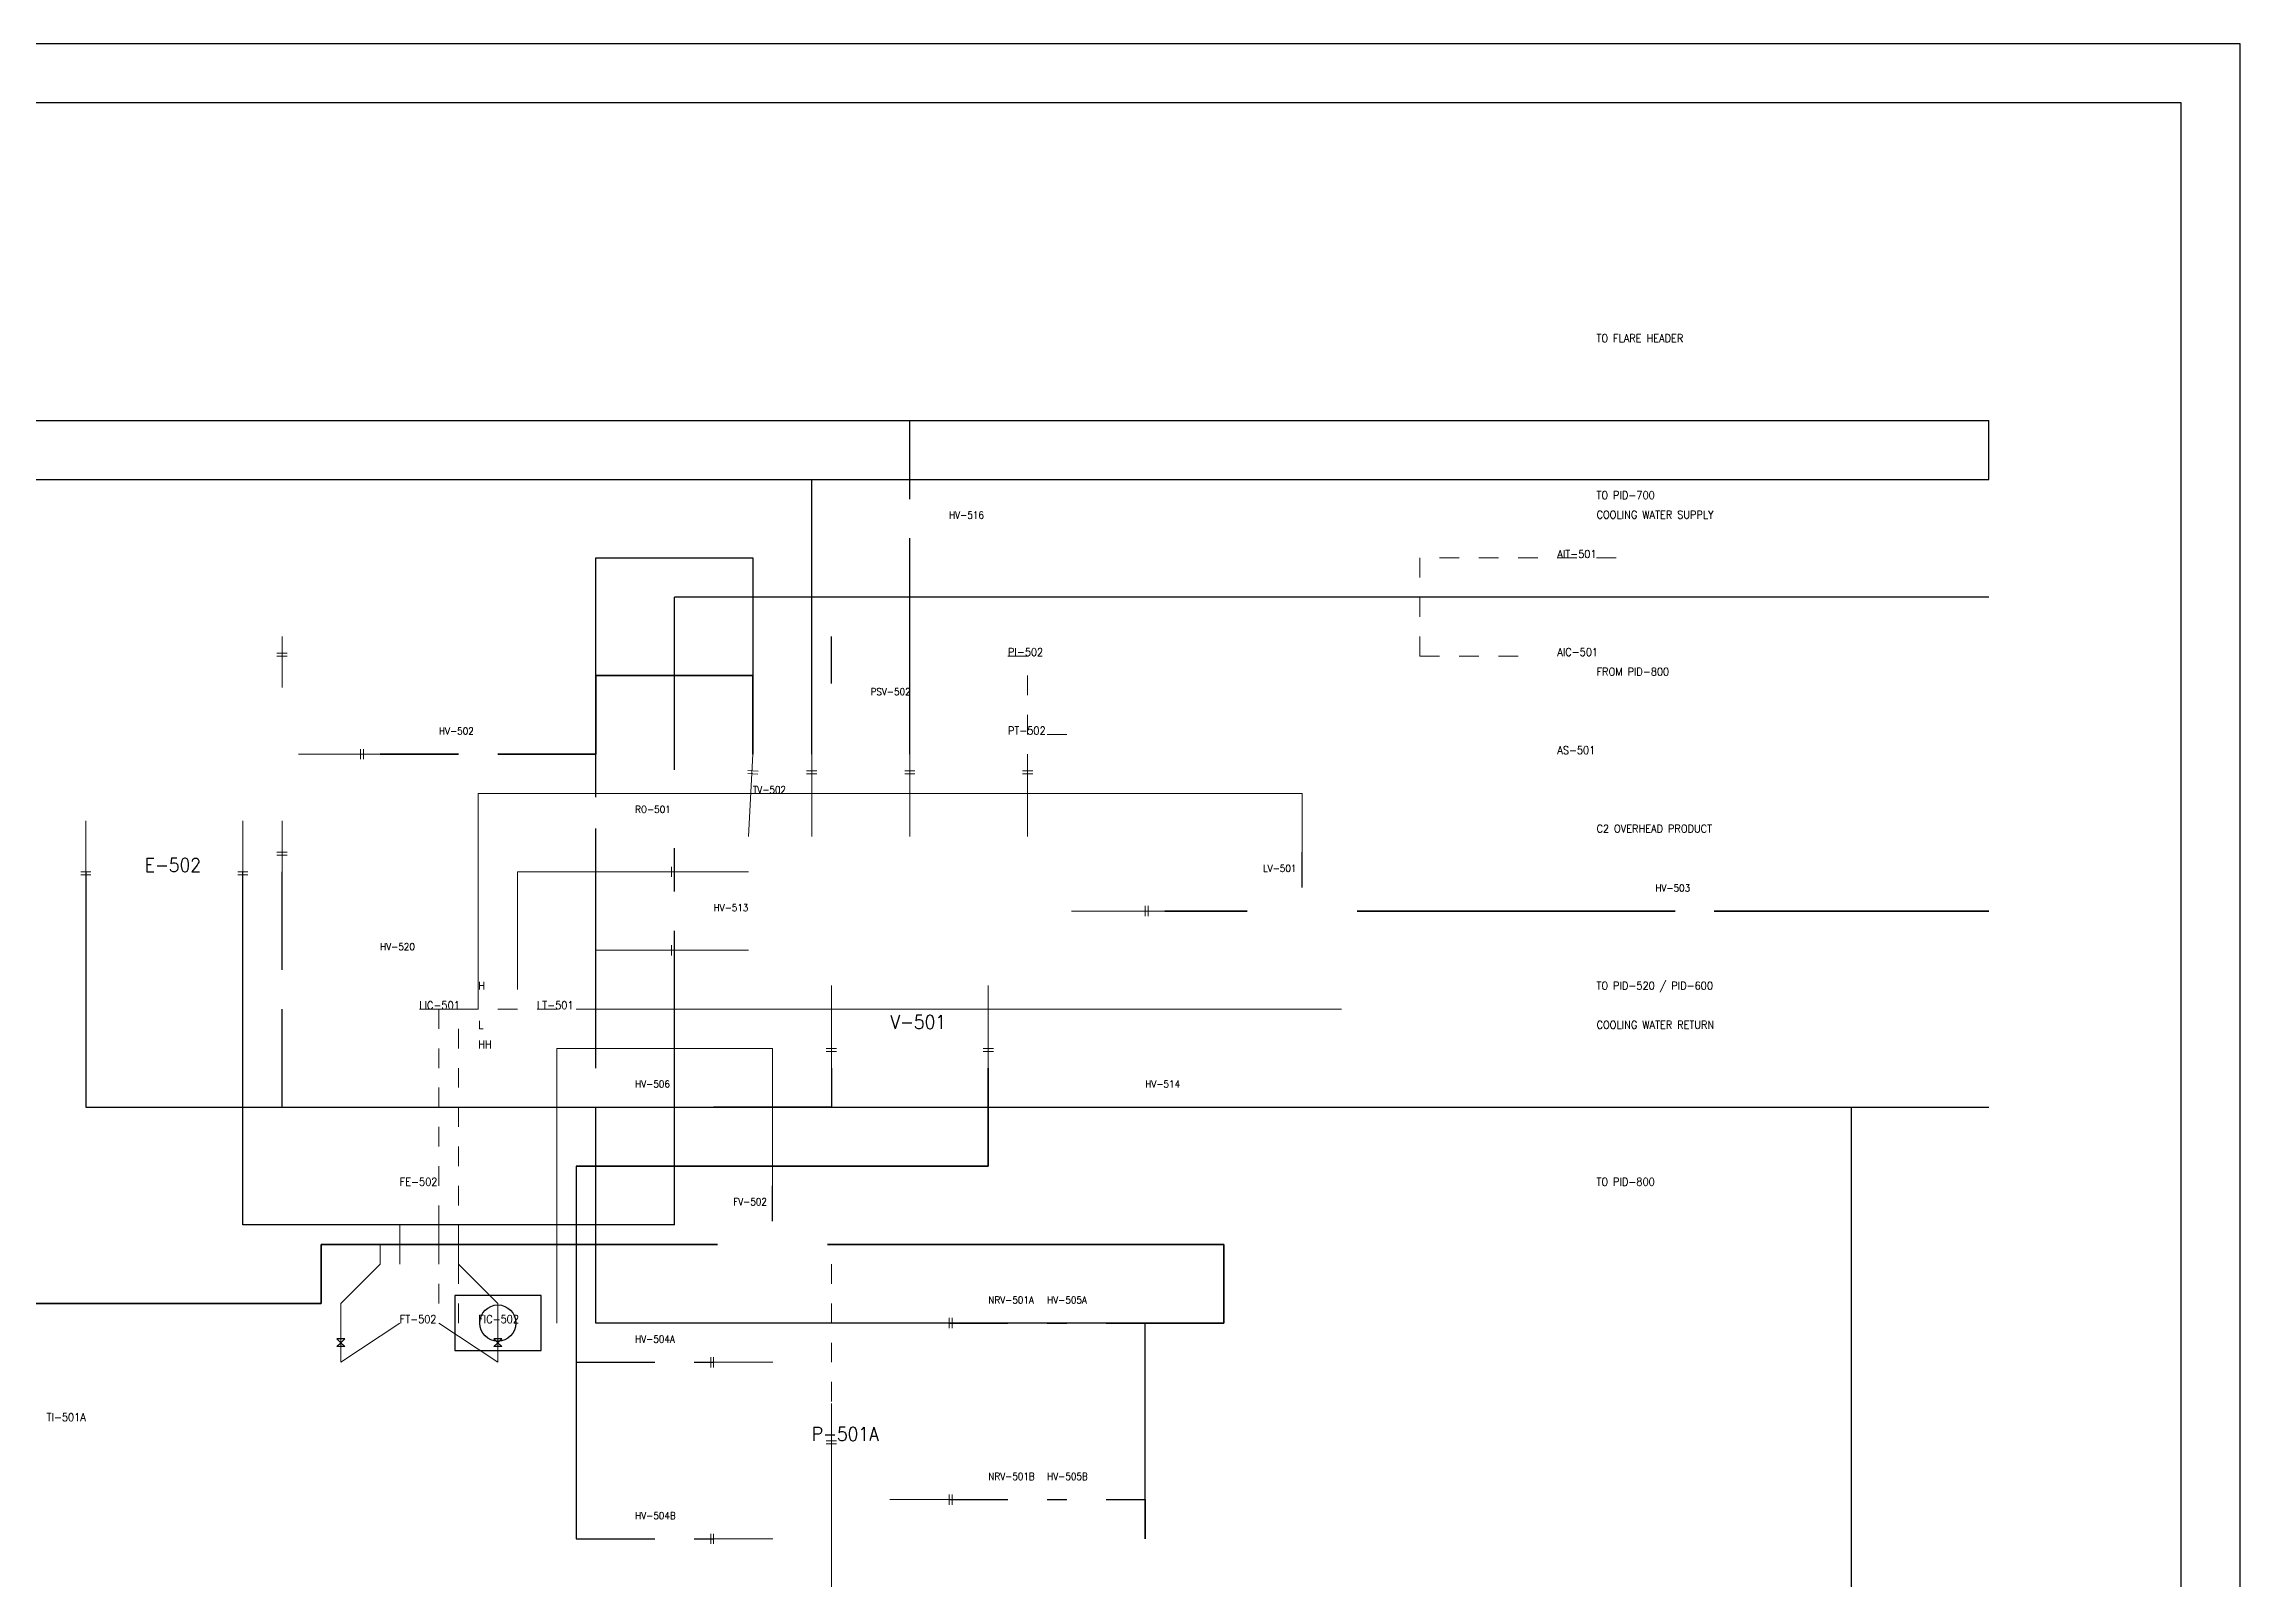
# Model space of a CAD drawing. Header units: metres. Extents: x 10 to 1179, y 10 to 831.
# Drawn here: x 619 to 1179, y 440 to 831 of the extents above; entities that cross this region are included whole.
import ezdxf

# ---------------------------------------------------------------- set-up
doc = ezdxf.new("R2010")
doc.units = ezdxf.units.M
for name, color, linetype in [('BORDER', 7, 'CONTINUOUS'), ('DRAIN', 8, 'CONTINUOUS'), ('FLARE', 7, 'CONTINUOUS'), ('IMPULSE_LINE', 8, 'CONTINUOUS'), ('INSTRUMENT', 7, 'CONTINUOUS'), ('NOZZLES', 7, 'CONTINUOUS'), ('PROCESS', 7, 'CONTINUOUS'), ('SIGNAL_ELECTRIC', 8, 'CONTINUOUS'), ('SIGNAL_PNEUMATIC', 8, 'CONTINUOUS'), ('TEXT', 7, 'CONTINUOUS'), ('UTILITY', 8, 'CONTINUOUS'), ('VALVES', 7, 'CONTINUOUS')]:
    doc.layers.add(name, color=color, linetype=linetype)
doc.styles.get("Standard").update_dxf_attribs({"font": 'STANDARD'})

msp = doc.modelspace()

# ---------------------------------------------------------------- linework, layer by layer
at = {"layer": 'BORDER'}
for points in [[(10, 10), (1179, 10), (1179, 831), (10, 831), (10, 10)], [(25, 25), (1164, 25), (1164, 816), (25, 816), (25, 25)]]:
    msp.add_lwpolyline(points, dxfattribs=at)
at = {"layer": 'DRAIN', "lineweight": 25}
for points in [[(680, 595), (680, 620)], [(680, 560), (680, 585)], [(820, 570), (820, 560)], [(680, 560), (1115, 560)], [(820, 560), (790, 560)], [(790, 560), (1080, 560)], [(1080, 125), (1080, 560)]]:
    msp.add_lwpolyline(points, dxfattribs=at)
at = {"layer": 'FLARE', "lineweight": 25}
for points in [[(600, 735), (1115, 735)], [(840, 715), (840, 735)], [(840, 735), (1115, 735)], [(1115, 720), (1115, 735)], [(1115, 720), (1115, 735)], [(1115, 720), (1115, 735)], [(430, 720), (1115, 720)], [(465, 720), (1115, 720)], [(815, 650), (815, 720)], [(815, 720), (820, 720)], [(820, 720), (1115, 720)], [(840, 650), (840, 705)]]:
    msp.add_lwpolyline(points, dxfattribs=at)
at = {"layer": 'IMPULSE_LINE', "lineweight": 18}
for p, q in [((870, 650), (870, 645)), ((775, 620), (740, 620)), ((740, 620), (740, 590)), ((775, 600), (760, 600)), ((760, 600), (760, 580)), ((705, 525), (705, 520)), ((725, 525), (725, 520)), ((705, 520), (695, 510)), ((725, 520), (735, 510)), ((695, 510), (695, 495)), ((735, 510), (735, 495)), ((695, 495), (710, 505)), ((735, 495), (720, 505))]:
    msp.add_line(p, q, dxfattribs=at)
at = {"layer": 'INSTRUMENT'}
for p, q in [((820, 668), (820, 680)), ((780, 646), (780, 655)), ((940, 616), (940, 625)), ((805, 531), (805, 540))]:
    msp.add_line(p, q, dxfattribs=at)
at = {"layer": 'INSTRUMENT', "lineweight": 18}
for p, q in [((710, 520), (710, 530)), ((720, 520), (720, 530))]:
    msp.add_line(p, q, dxfattribs=at)
at = {"layer": 'INSTRUMENT'}
msp.add_lwpolyline([(724, 498), (746, 498), (746, 512), (724, 512), (724, 498)], dxfattribs=at)
msp.add_circle((735, 505), 4.62, dxfattribs=at)
at = {"layer": 'NOZZLES', "lineweight": 13}
for p, q in [((680, 667), (680, 680)), ((681.3, 675.75), (678.7, 675.75)), ((681.3, 675), (678.7, 675)), ((684.2, 650), (705, 650)), ((700, 648.7), (700, 651.3)), ((700.75, 648.7), (700.75, 651.3)), ((798.84, 629), (800, 650)), ((815, 629), (815, 650)), ((840, 629), (840, 650)), ((870, 629), (870, 650)), ((801.3, 644.93), (798.7, 645.07)), ((801.34, 645.68), (798.74, 645.82)), ((816.3, 645.75), (813.7, 645.75)), ((816.3, 645), (813.7, 645)), ((841.3, 645.75), (838.7, 645.75)), ((841.3, 645), (838.7, 645)), ((871.3, 645.75), (868.7, 645.75)), ((871.3, 645), (868.7, 645)), ((630, 633), (630, 620)), ((670, 633), (670, 620)), ((680, 633), (680, 620)), ((678.7, 625), (681.3, 625)), ((678.7, 624.25), (681.3, 624.25)), ((779.25, 621.3), (779.25, 618.7)), ((780, 621.3), (780, 618.7)), ((628.7, 620), (631.3, 620)), ((628.7, 619.25), (631.3, 619.25)), ((668.7, 620), (671.3, 620)), ((668.7, 619.25), (671.3, 619.25)), ((798.84, 620), (775, 620)), ((900, 608.7), (900, 611.3)), ((900.75, 608.7), (900.75, 611.3)), ((881.16, 610), (905, 610)), ((798.84, 600), (775, 600)), ((779.25, 601.3), (779.25, 598.7)), ((780, 601.3), (780, 598.7)), ((820, 591), (820, 570)), ((860, 591), (860, 570)), ((818.7, 575), (821.3, 575)), ((818.7, 574.25), (821.3, 574.25)), ((858.7, 575), (861.3, 575)), ((858.7, 574.25), (861.3, 574.25)), ((834.88, 505), (850, 505)), ((850, 503.7), (850, 506.3)), ((850.75, 503.7), (850.75, 506.3)), ((789.25, 496.3), (789.25, 493.7)), ((790, 496.3), (790, 493.7)), ((805.12, 495), (790, 495)), ((820, 484.5), (820, 470)), ((818.7, 475), (821.3, 475)), ((818.7, 474.25), (821.3, 474.25)), ((834.88, 460), (850, 460)), ((850, 458.7), (850, 461.3)), ((850.75, 458.7), (850.75, 461.3)), ((789.25, 451.3), (789.25, 448.7)), ((790, 451.3), (790, 448.7)), ((805.12, 450), (790, 450))]:
    msp.add_line(p, q, dxfattribs=at)
at = {"layer": 'PROCESS', "lineweight": 25}
for points in [[(760, 639), (760, 700)], [(760, 700), (795, 700)], [(795, 700), (800, 700)], [(800, 700), (800, 650)], [(760, 570), (760, 631)], [(760, 505), (760, 560)], [(755, 545), (755, 495)], [(755, 545), (755, 450)], [(900, 505), (760, 505)], [(850, 505), (865, 505)], [(875, 505), (880, 505)], [(890, 505), (900, 505)], [(900, 450), (900, 505)], [(755, 495), (775, 495)], [(785, 495), (790, 495)], [(850, 460), (865, 460)], [(875, 460), (880, 460)], [(890, 460), (900, 460)], [(900, 460), (900, 450)], [(755, 450), (775, 450)], [(785, 450), (790, 450)]]:
    msp.add_lwpolyline(points, dxfattribs=at)
at = {"layer": 'PROCESS', "lineweight": 35}
for points in [[(760, 650), (760, 670)], [(760, 670), (800, 670)], [(800, 670), (800, 650)], [(705, 650), (725, 650)], [(735, 650), (760, 650)], [(905, 610), (926, 610)], [(954, 610), (1000, 610)], [(1000, 610), (1035, 610)], [(1045, 610), (1115, 610)], [(860, 570), (860, 545)], [(860, 545), (755, 545)], [(690, 525), (791, 525)], [(690, 525), (690, 510)], [(819, 525), (920, 525)], [(920, 505), (920, 525)], [(690, 510), (570, 510)], [(900, 505), (920, 505)]]:
    msp.add_lwpolyline(points, dxfattribs=at)
at = {"layer": 'SIGNAL_ELECTRIC', "lineweight": 18}
for p, q in [((970, 695), (970, 700)), ((980, 700), (975, 700)), ((990, 700), (985, 700)), ((1000, 700), (995, 700)), ((1010, 700), (1005, 700)), ((1020, 700), (1015, 700)), ((970, 685), (970, 690)), ((970, 675), (970, 680)), ((870, 675), (865, 675)), ((970, 675), (975, 675)), ((980, 675), (985, 675)), ((990, 675), (995, 675)), ((870, 665), (870, 670)), ((870, 655), (870, 660)), ((880, 655), (875, 655)), ((720, 585), (715, 585)), ((720, 585), (720, 580)), ((720, 585), (725, 585)), ((730, 585), (725, 585)), ((740, 585), (735, 585)), ((750, 585), (745, 585)), ((760, 585), (755, 585)), ((760, 585), (765, 585)), ((770, 585), (765, 585)), ((770, 585), (775, 585)), ((780, 585), (775, 585)), ((780, 585), (785, 585)), ((790, 585), (785, 585)), ((790, 585), (795, 585)), ((800, 585), (795, 585)), ((800, 585), (805, 585)), ((810, 585), (805, 585)), ((810, 585), (815, 585)), ((820, 585), (815, 585)), ((820, 585), (825, 585)), ((830, 585), (825, 585)), ((830, 585), (835, 585)), ((840, 585), (835, 585)), ((840, 585), (845, 585)), ((850, 585), (845, 585)), ((850, 585), (855, 585)), ((860, 585), (855, 585)), ((860, 585), (865, 585)), ((870, 585), (865, 585)), ((870, 585), (875, 585)), ((880, 585), (875, 585)), ((880, 585), (885, 585)), ((890, 585), (885, 585)), ((890, 585), (895, 585)), ((900, 585), (895, 585)), ((900, 585), (905, 585)), ((910, 585), (905, 585)), ((910, 585), (915, 585)), ((920, 585), (915, 585)), ((920, 585), (925, 585)), ((930, 585), (925, 585)), ((930, 585), (935, 585)), ((940, 585), (935, 585)), ((940, 585), (945, 585)), ((950, 585), (945, 585)), ((725, 575), (725, 580)), ((720, 575), (720, 570)), ((725, 565), (725, 570)), ((720, 565), (720, 560)), ((725, 555), (725, 560)), ((720, 555), (720, 550)), ((725, 545), (725, 550)), ((720, 545), (720, 540)), ((725, 535), (725, 540)), ((720, 535), (720, 530)), ((725, 525), (725, 530)), ((720, 525), (720, 520)), ((720, 515), (720, 510)), ((725, 515), (725, 520)), ((820, 520), (820, 515)), ((725, 505), (725, 510)), ((820, 510), (820, 505)), ((820, 500), (820, 495)), ((820, 490), (820, 485)), ((820, 480), (820, 475)), ((820, 475), (820, 470)), ((820, 470), (820, 465)), ((820, 465), (820, 460)), ((820, 460), (820, 455)), ((820, 455), (820, 450)), ((820, 450), (820, 445)), ((820, 445), (820, 440)), ((820, 440), (820, 435))]:
    msp.add_line(p, q, dxfattribs=at)
at = {"layer": 'SIGNAL_PNEUMATIC', "lineweight": 18}
for p, q in [((730, 585), (730, 640)), ((730, 640), (940, 640)), ((745, 640), (750, 640)), ((775, 640), (780, 640)), ((800, 640), (805, 640)), ((830, 640), (835, 640)), ((885, 640), (890, 640)), ((915, 640), (920, 640)), ((940, 625), (940, 640)), ((730, 630), (730, 635)), ((940, 630), (940, 635)), ((730, 600), (730, 605)), ((750, 505), (750, 575)), ((750, 575), (805, 575)), ((765, 575), (770, 575)), ((795, 575), (800, 575)), ((805, 575), (805, 540)), ((805, 555), (805, 560)), ((750, 550), (750, 555)), ((750, 520), (750, 525))]:
    msp.add_line(p, q, dxfattribs=at)
at = {"layer": 'UTILITY', "lineweight": 25}
for points in [[(1115, 690), (780, 690)], [(780, 654), (780, 690)], [(780, 615), (780, 626)], [(630, 620), (630, 560)], [(670, 530), (670, 620)], [(780, 530), (780, 605)], [(630, 560), (700, 560)], [(700, 560), (905, 560)], [(915, 560), (1115, 560)], [(780, 530), (670, 530)]]:
    msp.add_lwpolyline(points, dxfattribs=at)
at = {"layer": 'VALVES'}
for points in [[(694, 501), (695, 500), (696, 501), (694, 501)], [(694, 499), (695, 500), (696, 499), (694, 499)], [(734, 501), (735, 500), (736, 501), (734, 501)], [(734, 499), (735, 500), (736, 499), (734, 499)]]:
    msp.add_lwpolyline(points, dxfattribs=at)

# ---------------------------------------------------------------- texts
at = {"layer": 'TEXT'}
for s, height, p in [('TO FLARE HEADER', 2, (1015, 755)), ('TO PID-700', 2, (1015, 715)), ('HV-516', 1.8, (850, 710)), ('COOLING WATER SUPPLY', 2, (1015, 710)), ('AIT-501', 2, (1005, 700)), ('PI-502', 2, (865, 675)), ('AIC-501', 2, (1005, 675)), ('FROM PID-800', 2, (1015, 670)), ('PSV-502', 1.8, (830, 665)), ('HV-502', 1.8, (720, 655)), ('PT-502', 2, (865, 655)), ('AS-501', 2, (1005, 650)), ('TV-502', 1.8, (800, 640)), ('RO-501', 1.8, (770, 635)), ('C2 OVERHEAD PRODUCT', 2, (1015, 630)), ('E-502', 3.5, (645, 620)), ('LV-501', 1.8, (930, 620)), ('HV-503', 1.8, (1030, 615)), ('HV-513', 1.8, (790, 610)), ('HV-520', 1.8, (705, 600)), ('H', 2, (730, 590)), ('TO PID-520 / PID-600', 2, (1015, 590)), ('LIC-501', 2, (715, 585)), ('LT-501', 2, (745, 585)), ('V-501', 3.5, (835, 580)), ('L', 2, (730, 580)), ('HH', 2, (730, 575)), ('COOLING WATER RETURN', 2, (1015, 580)), ('HV-506', 1.8, (770, 565)), ('HV-514', 1.8, (900, 565)), ('FE-502', 2, (710, 540)), ('TO PID-800', 2, (1015, 540)), ('FV-502', 1.8, (795, 535)), ('NRV-501A', 1.8, (860, 510)), ('HV-505A', 1.8, (875, 510)), ('FT-502', 2, (710, 505)), ('FIC-502', 2, (730, 505)), ('HV-504A', 1.8, (770, 500)), ('TI-501A', 2, (620, 480)), ('P-501A', 3.5, (815, 475)), ('NRV-501B', 1.8, (860, 465)), ('HV-505B', 1.8, (875, 465)), ('HV-504B', 1.8, (770, 455))]:
    msp.add_text(s, height=height, dxfattribs=at).set_placement(p)

doc.saveas('drawing.dxf')
